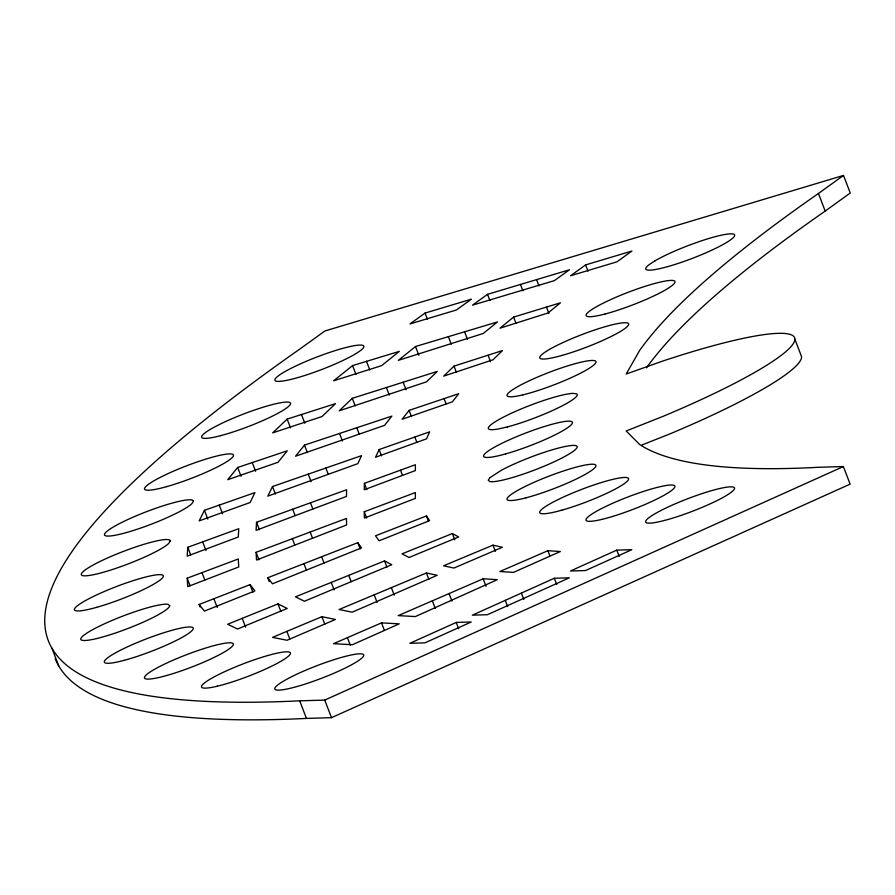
<?xml version="1.0" encoding="UTF-8"?>
<svg xmlns="http://www.w3.org/2000/svg" width="895" height="895" viewBox="0 0 895 895"><rect width="100%" height="100%" fill="white"/><g stroke="black" fill="none" stroke-linecap="round" stroke-linejoin="round"><path stroke-width="1.34" d="M364.399 483.334L364.254 489.755L415.369 470.58L415.369 464.729L364.399 483.334L366.805 489.621M256.541 522.277L256.082 530.332L346.466 496.434L346.611 489.755L256.541 522.277L259.427 529.818M187.793 547.281L187.178 556.153L238.294 537.011L238.764 528.699L187.793 547.281L190.68 554.822M379.133 449.558L375.553 457.244L426.467 438.863L429.634 431.837L379.133 449.558L381.538 455.846M272.505 486.533L267.795 496.143L357.832 463.644L361.558 455.656L272.505 486.533L275.403 494.062M204.452 510.307L199.16 520.901L250.074 502.542L254.93 492.619L204.452 510.307L207.819 519.1M409.093 410.391L402.09 419.274L452.422 401.821L458.732 393.688L409.093 410.391L411.499 416.667M304.501 445.106L295.563 456.215L384.57 425.349L391.842 416.108L304.501 445.106L307.399 452.635M237.656 467.481L227.733 479.698L278.043 462.279L287.273 450.823L237.656 467.481L241.023 476.274M454.033 366.122L443.674 376.146L493.044 359.756L502.453 350.572L454.033 366.122L456.439 372.398M352.294 398.32L339.194 410.827L426.49 381.852L437.263 371.425L352.294 398.32L355.181 405.849M287.15 419.128L272.673 432.878L322.01 416.533L335.524 403.623L287.15 419.128L290.528 427.922M513.629 317.087L499.992 328.185L548.02 312.981L560.438 302.823L513.629 317.087L516.035 323.375M415.504 346.522L398.342 360.349L483.266 333.466L497.452 321.943L415.504 346.522L418.871 355.315M352.574 365.596L333.645 380.789L381.628 365.641L399.327 351.377L352.574 365.596L355.953 374.39M425.058 313.071L410.022 323.912L456.372 310.006L471.408 299.165L425.058 313.071L427.474 319.358M487.529 294.332L472.493 305.173L554.452 280.594L569.488 269.753L487.529 294.332L489.945 300.608M585.61 264.909L570.574 275.749L616.923 261.843L631.959 251.014L585.61 264.909L588.015 271.196M641.816 445.039L669.751 433.963A190.277 26.805 -21 0 0 801.618 356.792L794.872 339.205A190.277 26.805 -21 0 0 663.027 360.965L626.198 374.009L639.735 350.281A2022.431 284.968 -21 0 1 818.433 193.488L843.504 175.431L850.25 193.007L825.19 211.075A2022.431 284.968 -21 0 0 646.481 367.867M456.237 622.428L409.876 643.304L424.912 642.856L471.262 621.98L456.237 622.428L458.643 628.704M554.318 578.26L472.359 615.167L487.395 614.72L569.354 577.823L554.318 578.26L556.724 584.547M616.789 550.123L570.439 570.999L585.475 570.562L631.825 549.687L616.789 550.123L619.206 556.41M843.504 175.431L324.907 330.982L299.836 349.05A2632.508 370.922 -21 0 0 299.691 700.83L324.74 700.091L843.37 466.552L850.127 484.139L331.497 717.678L306.437 718.416A2632.508 370.922 -21 0 1 55.166 658.496M347.405 637.665L333.533 643.706L352.451 644.702L399.215 623.849L381.516 622.864L347.405 637.665L350.303 645.206M483.166 578.774L398.23 615.615L415.381 616.565L497.329 579.658L483.166 578.774L486.052 586.303M547.908 550.682L499.88 571.513L513.517 572.375L560.337 551.521L547.908 550.682L549.843 555.706M286.859 631.355L272.583 637.363L287.06 640.261L335.435 619.463L321.92 616.689L286.859 631.355L289.756 638.896M426.412 572.979L339.104 609.506L352.194 612.191L437.174 575.328L426.412 572.979L428.817 579.266M492.966 545.144L443.596 565.797L453.944 568.056L502.363 547.27L492.966 545.144L495.371 551.421M242.232 618.344L227.666 624.251L237.578 629.028L287.206 608.455L277.987 603.912L242.232 618.344L245.61 627.138M384.514 560.919L295.507 596.842L304.434 601.25L391.775 564.711L384.514 560.919L386.92 567.206M452.367 533.543L402.034 553.848L409.026 557.495L458.676 536.944L452.367 533.543L454.783 539.819M199.126 604.483L250.029 584.636L254.896 590.913L204.407 611.106L199.126 604.483L200.088 606.989M267.762 577.734L357.787 542.694L361.513 547.885L272.46 583.82L267.762 577.734L269.205 581.504M426.434 515.967L375.52 535.792L379.088 540.793L429.6 520.621L426.434 515.967L428.358 521.002M187.167 578.204L238.283 558.995L238.741 566.96L187.771 586.617L187.167 578.204L190.053 585.733M256.071 552.327L346.454 518.418L346.6 524.985L256.518 560.046L256.071 552.327L258.968 559.856M364.243 511.739L415.358 492.574L415.358 498.425L364.377 518.06L364.243 511.739L366.659 518.026M843.37 466.552L818.31 467.291A2022.431 284.968 -21 0 1 639.69 444.546L626.176 430.976L663.005 416.376A190.277 26.805 -21 0 0 794.872 339.205M818.433 193.488L825.19 211.075M536.575 279.62L538.98 285.908M546.509 307.231L548.926 313.507M520.442 284.465L522.859 290.741M488.133 355.326L490.538 361.614M464.561 331.81L467.458 339.35M448.384 336.665L451.281 344.195M521.393 593.083L523.81 599.359M444.133 398.756L446.068 403.779M505.272 600.344L507.689 606.62M403.164 382.221L406.05 389.75M414.866 437.174L416.801 442.197M386.394 387.524L389.28 395.064M366.447 361.244L369.814 370.038M449.055 593.564L451.953 601.104M400.546 470.289L402.47 475.312M432.341 600.813L435.238 608.354M356.792 427.743L359.208 434.03M339.552 433.471L342.449 441M391.35 587.646L394.247 595.186M357.787 542.694L360.204 548.971M325.814 468.04L328.23 474.328M374.166 594.839L377.063 602.369M301.425 414.419L304.803 423.212M381.516 622.864L384.414 630.404M348.77 575.351L351.176 581.627M308.238 474.137L311.136 481.678M310.464 502.811L312.87 509.087M321.641 556.757L324.046 563.044M331.251 582.421L334.148 589.95M310.162 532.033L312.568 538.309M292.687 509.233L295.093 515.509M303.92 563.66L306.325 569.936M292.374 538.7L294.779 544.988M321.92 616.689L324.818 624.229M252.222 462.458L255.601 471.251M324.74 700.091L331.497 717.678M277.987 603.912L280.873 611.453M299.691 700.83L306.437 718.416M250.029 584.636L252.927 592.166M219.197 505.015L222.575 513.808M202.617 541.743L205.984 550.537M213.871 598.71L217.25 607.504M201.99 572.61L204.877 580.15M51.944 648.249L58.69 665.824M193.398 501.245L191.877 503.672A47.569 6.701 -21 0 1 120.333 534.147A47.569 6.701 -21 0 1 130.133 518.485A47.569 6.701 -21 0 1 193.398 501.245M170.229 540.983L168.708 543.41A47.569 6.701 -21 0 1 97.163 573.885A47.569 6.701 -21 0 1 106.964 558.223A47.569 6.701 -21 0 1 170.229 540.983M489.778 477.818L488.256 480.246L489.778 481.532A47.569 6.701 -21 0 0 551.521 463.006A47.569 6.701 -21 0 0 569.164 445.788A47.569 6.701 -21 0 0 501.289 470.289L489.778 477.818M654.95 260.848L649.132 264.651A47.569 6.701 -21 0 0 692.092 258.454A47.569 6.701 -21 0 0 729.682 233.886A47.569 6.701 -21 0 0 654.95 260.848M507.241 426.96L498.683 428.906A47.569 6.701 -21 0 1 508.863 414.441A47.569 6.701 -21 0 1 573.068 393.375L576.559 393.845A47.569 6.701 -21 0 1 556.645 408.601A47.569 6.701 -21 0 1 507.241 426.96M169.703 605.658L168.193 604.371A47.569 6.701 -21 0 0 96.649 627.574A47.569 6.701 -21 0 0 106.427 635.897A47.569 6.701 -21 0 0 169.703 605.658M525.98 497.821A47.569 6.701 -21 0 0 595.79 466.384A47.569 6.701 -21 0 0 532.693 482.931A47.569 6.701 -21 0 0 525.98 497.821M166.683 675.501A47.569 6.701 -21 0 0 233.405 644.266A47.569 6.701 -21 0 0 166.694 663.083A47.569 6.701 -21 0 0 166.683 675.501M217.384 686.185A47.569 6.701 -21 0 0 289.779 654.782A47.569 6.701 -21 0 0 230.765 668.934A47.569 6.701 -21 0 0 217.384 686.185M601.876 519.391A47.569 6.701 -21 0 0 674.259 487.988A47.569 6.701 -21 0 0 615.257 502.14A47.569 6.701 -21 0 0 601.876 519.391M293.75 687.416A47.569 6.701 -21 0 0 363.56 655.979A47.569 6.701 -21 0 0 300.463 672.525A47.569 6.701 -21 0 0 293.75 687.416M166.772 486.611A47.569 6.701 -21 0 0 233.483 455.376A47.569 6.701 -21 0 0 166.772 474.193A47.569 6.701 -21 0 0 166.772 486.611M220.573 435.675A47.569 6.701 -21 0 0 290.394 404.238A47.569 6.701 -21 0 0 227.296 420.784A47.569 6.701 -21 0 0 220.573 435.675M290.808 379.446A47.569 6.701 -21 0 0 363.191 348.043A47.569 6.701 -21 0 0 304.188 362.195A47.569 6.701 -21 0 0 290.808 379.446M664.582 520.431A47.569 6.701 -21 0 0 734.392 488.994A47.569 6.701 -21 0 0 671.295 505.541A47.569 6.701 -21 0 0 664.582 520.431M561.903 510.161A47.569 6.701 -21 0 0 628.626 478.937A47.569 6.701 -21 0 0 561.915 497.743A47.569 6.701 -21 0 0 561.903 510.161M124.013 660.376A47.569 6.701 -21 0 0 193.175 628.961A47.569 6.701 -21 0 0 129.238 646.022A47.569 6.701 -21 0 0 124.013 660.376M605.042 314A47.569 6.701 -21 0 0 674.864 282.563A47.569 6.701 -21 0 0 611.766 299.109A47.569 6.701 -21 0 0 605.042 314M561.982 355.427A47.569 6.701 -21 0 0 628.693 324.191A47.569 6.701 -21 0 0 561.982 343.009A47.569 6.701 -21 0 0 561.982 355.427M522.948 394.84A47.569 6.701 -21 0 0 595.332 363.437A47.569 6.701 -21 0 0 536.329 377.589A47.569 6.701 -21 0 0 522.948 394.84M96.638 607.347A47.569 6.701 -21 0 0 163.349 576.111A47.569 6.701 -21 0 0 96.638 594.929A47.569 6.701 -21 0 0 96.638 607.347M505.787 453.866A47.569 6.701 -21 0 0 572.498 422.63A47.569 6.701 -21 0 0 505.798 441.448A47.569 6.701 -21 0 0 505.787 453.866"/></g></svg>
